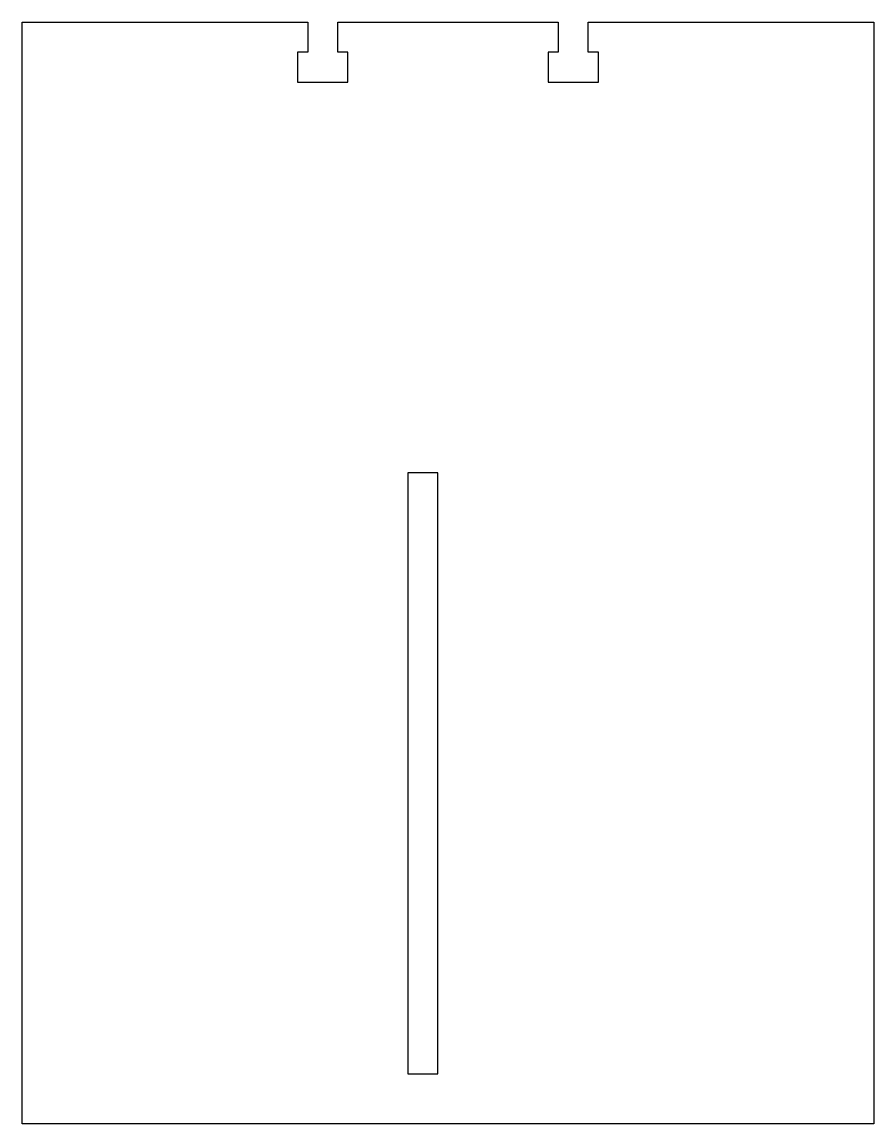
# Model space of a CAD drawing. Header units: millimetres. Extents: x 215 to 300, y -110 to 0.
import ezdxf

# ---------------------------------------------------------------- set-up
doc = ezdxf.new("R2010")
doc.units = ezdxf.units.MM
doc.layers.get('0').update_dxf_attribs({"linetype": 'CONTINUOUS'})

msp = doc.modelspace()

# ---------------------------------------------------------------- linework, layer by layer
for points in [[(300, 0), (300, -110), (215, -110), (215, 0), (243.5, 0), (243.5, -3), (242.5, -3), (242.5, -6), (247.5, -6), (247.5, -3), (246.5, -3), (246.5, 0), (268.5, 0), (268.5, -3), (267.5, -3), (267.5, -6), (272.5, -6), (272.5, -3), (271.5, -3), (271.5, 0)], [(253.5, -105), (256.5, -105), (256.5, -45), (253.5, -45)]]:
    msp.add_lwpolyline(points, close=True)

doc.saveas('drawing.dxf')
